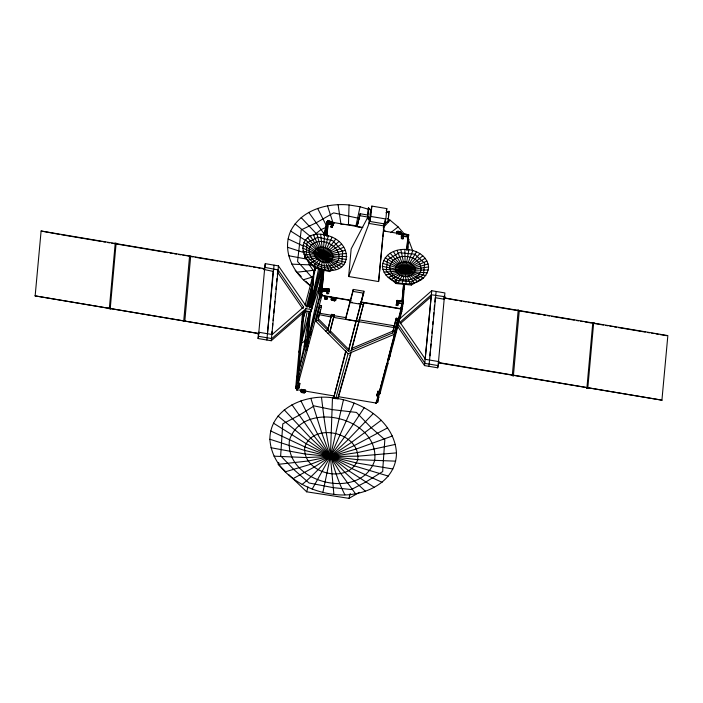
<?xml version="1.0" encoding="UTF-8"?>
<svg xmlns="http://www.w3.org/2000/svg" width="703" height="703" viewBox="0 0 703 703"><rect width="100%" height="100%" fill="white"/><g stroke="black" fill="none" stroke-linecap="round" stroke-linejoin="round"><path stroke-width="1.05" d="M322.51 291.402L322.774 289.205M322.914 290.567L322.888 289.838M326.728 292.193L327.115 293.713L328.617 293.661L329.127 289.996M402.336 234.011L408.698 235.083M403.047 303.722L403.065 303.494M349.048 204.968L360.059 206.761L355.973 225.804L348.46 224.582L349.048 204.968C327.097 202.824 301.165 209.969 290.682 231.076C281.516 251.208 293.705 274.003 310.524 285.796M332.475 397.801L330.401 456.546L333.89 494.332C360.604 498.365 396.351 483.875 396.483 452.881C394.374 420.974 361.685 400.956 332.475 397.801C305.752 393.768 270.014 408.258 269.882 439.243C271.991 471.159 304.671 491.169 333.89 494.332M285.4 471.423L278.309 464.621L278.45 462.495M333.143 269.715L329.479 271.586L314.698 268.028L304.794 257.368L304.935 255.268M319.267 314.689L331.175 316.991M393.944 327.264L394.251 325.805L358.53 319.786M328.688 291.068L329.127 290.321M419.48 280.189L411.299 285.04L395.903 283.52L396.07 281.349M411.299 285.04L411.466 282.87M382.397 266.296C384.444 242.834 425.939 244.459 428.593 266.955C426.545 290.418 385.051 288.792 382.397 266.296C397.169 269.785 412.266 272.043 427.415 272.834M397.116 300.937L397.125 300.304L400.192 301.236M397.169 300.585L396.202 305.313L397.74 305.577L398.399 302.791L398.232 303.309M408.68 235.312C404.972 233.001 400.112 232.21 401.404 238.616L402.942 238.879L403.601 236.094L403.381 236.516M403.531 301.657L403.443 302.29M324.505 234.758L323.02 255.91L321.069 268.792C351.482 278.283 355.173 243.572 328.354 235.769C297.94 226.278 294.249 260.989 321.069 268.792M35.15 295.884L41.108 231.006L264.662 268.66L258.704 333.53L35.15 295.884L258.704 333.53M109.053 308.661L109.158 308.046L109.053 308.661L110.371 308.889L110.476 308.266L110.371 308.889M167.85 252.658L114.958 243.748L115.072 243.133L116.382 243.352L116.276 243.976L116.382 243.352M184.959 321.447L185.065 320.823L184.959 321.447L183.457 320.858M182.885 255.189L190.944 256.244M258.783 332.589L258.238 334.443M273.687 269.187L273.107 271.376L264.143 269.53M264.39 269.231L265.277 263.66L278.441 265.883L306.2 306.192L311.833 307.141L311.614 309.619L305.972 308.67L305.392 310.858L271.253 340.744L258.089 338.53L258.423 334.804M262.201 268.546L264.583 268.95L264.723 267.342L278.072 269.926L303.608 307.018L303.221 308.468M258.089 338.53L259.003 332.624M264.943 267.386L265.277 263.66M267.43 333.802L273.107 271.376M274.056 265.145L266.859 340.006M271.815 334.54L272.105 331.315M272.404 328.081L272.79 323.775M273.089 320.55L273.476 316.245M273.775 313.011L274.161 308.705M274.557 304.408L274.847 301.174M275.242 296.868L275.532 293.643M275.928 289.337L276.217 286.103M276.613 281.798L276.912 278.573M277.298 274.267L277.878 270.655M278.441 265.883L271.253 340.744M296.921 386.615L296.736 388.715L295.638 388.531L302.246 315.849L303.063 312.773M295.638 388.531L296.991 383.425L303.511 311.754M297.518 389.102L297.422 389.91L296.543 389.761L296.771 387.476M299.311 376.94L299.021 380.095L297.923 379.91L304.162 311.359M298.467 379.4L298.09 383.61L296.991 383.425M299.039 388.021L298.028 387.977L298.968 383.205L299.847 383.355L298.907 388.126M299.425 386.562L298.476 386.369L298.626 384.717L299.504 384.866L299.197 387.098L298.204 387.388L298.476 385.297L299.346 385.446M298.476 386.369L298.74 384.277L299.619 384.427L299.355 386.518M298.028 387.977L298.968 383.205M299.083 387.538L299.232 385.885L298.353 385.736M298.784 370.446L304.162 346.535L309.135 311.473M307.756 307.114L311.675 286.42L312.536 277.079L313.635 277.263M300.902 391.808L301.227 389.365L305.62 390.103L305.445 391.966L304.144 392.986L301.947 392.617L300.902 391.808L301.227 389.365M304.162 346.535L305.937 336.28M308.925 306.49L309.329 299.039M302.299 389.893L301.991 392.133L302.65 392.239L302.949 390.007L302.141 390.481M297.923 379.91L305.91 349.822L309.417 311.306M309.707 308.055L311.675 286.42L306.174 307.176M302.949 390.007L302.8 391.659L302.141 391.545L301.947 392.617M308.046 346.078L306.956 345.894L309.707 315.629L322.009 269.284M321.122 268.898L311.912 303.591L310.823 303.406L313.573 273.186L315.181 267.096M312.87 285.567L313.16 282.457M307.58 343.688L307.009 350.006L305.91 349.822M310.515 311.491L307.721 342.976L308.819 343.161M310.902 307.158L314.338 270.277M303.828 390.156L303.678 391.808L304.337 391.914L304.487 390.262L303.678 390.736M311.912 303.591L312.106 301.482M312.035 307.809L312.879 298.573M307.976 340.199L318.459 292.958L322.264 269.196M321.078 292.914L321.166 294.803L320.067 294.619L320.287 282.395M319.9 289.399L320.067 287.527L318.969 287.342L310.48 312.721M306.956 345.894L319.812 297.431L322.378 269.284M325.507 234.907L326.429 224.723L327.528 224.907M307.202 343.108L320.612 292.58L322.721 269.354M325.849 234.978L326.719 225.496L327.809 225.681L326.851 236.217M335.893 398.118L348.082 353.767L315.867 321.245L319.777 305.313M321.359 292.694L320.911 297.615L319.812 297.431M321.842 287.413L322.036 285.304M322.51 280.022L322.703 277.913M323.187 272.632L323.38 270.523M326.693 234.037L326.886 231.937M320.322 297.984L321.71 292.764L323.819 269.539M323.969 269.328L321.526 295.629L350.946 300.585M326.948 236.023L328.204 222.728M321.368 307.422L321.535 305.603L319.777 305.313L315.867 321.245L317.932 320.375L321.368 307.422L319.61 307.132M322.255 295.269L321.93 294.829L322.58 294.68C322.115 296.253 321.956 293.529 322.194 294.961M324.549 298.889L324.935 297.431L327.132 297.8L327.009 299.126L324.549 298.889L324.935 297.431M325.682 331.157L327.747 330.287L331.658 314.364L334.294 314.803L329.918 332.484L327.853 333.354M331.21 299.759L331.535 297.316L331.21 299.759L334.443 300.937L335.603 300.497L335.92 298.054L335.603 300.497M332.299 300.084L332.598 297.844L333.257 297.958L333.108 299.61L332.299 300.084L332.958 300.19L333.257 297.958M327.747 330.287L331.658 314.364M334.136 298.107L333.987 299.759L334.646 299.865L334.795 298.213L333.987 298.687L334.795 298.213M351.175 352.467L338.09 398.487L333.705 397.749L345.797 350.806M384.304 222.851L378.601 281.56L348.653 276.516L351.166 248.88L367.959 216.946M338.09 398.487L338.257 396.668L337.827 399.181M345.735 317.861L353.257 289.425L363.943 291.227L348.372 351.105L356.166 320.542M350.322 300.489L350.147 302.466L360.832 304.267L360.876 303.775L358.741 303.415M353.257 289.425L353.082 291.411L363.767 293.204M360.147 213.747L357.036 226.788L360.147 213.747L367.625 215.004M369.321 222.42L369.602 220.496L367.432 218.299L368.372 207.939L370.806 210.021L369.866 220.382L367.687 218.194L368.636 207.824M359.154 321.464L356.307 320.999L363.811 292.712M369.576 217.201L369.049 223.44L348.653 276.516M369.602 219.318L369.796 217.245M369.602 220.496L369.883 217.385M370.173 214.274L370.551 210.127L368.372 207.939M369.971 217.262L369.593 221.401L384.567 223.923M370.156 215.188L371.852 206.093L386.826 208.615L385.877 218.976L384.023 225.962L369.049 223.44L370.903 216.454L371.852 206.093M351.588 350.217L363.864 302.765L359.558 318.977M378.601 281.56L382.608 239.02M384.479 222.869L384.515 224.978L385.016 223.088L388.118 221.788L389.058 211.418L386.553 212.218M384.515 224.978L384.699 222.913M384.928 221.867L385.121 219.802M388.118 221.788L388.882 211.243M361.527 302.07L401.457 308.793L400.578 308.643L400.675 307.835L401.554 307.984L401.492 308.643L376.386 403.241L375.516 403.091L375.569 402.432L376.492 402.432L376.43 403.1L338.767 396.756M376.131 402.397L376.386 403.241L376.448 402.582L375.516 403.091L375.613 402.292M378.522 392.854L378.636 392.415L377.915 396.114L377.045 395.965L377.212 394.102L377.986 391.193L378.864 391.343L378.442 394.55L377.493 394.357M378.214 395.086L378.363 393.434L377.485 393.285L377.221 395.376L378.1 395.525M377.335 394.937L377.757 392.265L377.045 395.965M377.564 394.401L377.986 391.193M377.915 396.114L378.864 391.343M379.418 393.065L377.678 402.388L376.58 402.204L378.363 393.434M377.678 402.388L377.968 399.216M388.337 359.453L387.951 363.671L386.852 363.486L378.864 393.583L379.963 393.768L380.253 390.596M396.562 234.055L396.879 231.612L398.039 231.173L401.272 232.35L401.105 234.213L396.712 233.475L396.879 231.612M398.039 231.173L397.687 233.897L397.995 231.656M398.496 232.35L398.346 234.002L398.654 231.77L397.836 232.245M399.225 234.152L399.524 231.92L399.374 233.572M400.033 233.686L400.183 232.034L396.729 232.192M400.93 309.223L387.898 359.558L388.996 359.743L390.024 354.022L389.77 356.834L388.671 356.649M317.932 320.375L348.697 351.438L392.608 332.95L396.211 318.187L397.968 318.477L394.058 334.417L348.082 353.767M396.202 305.313L397.019 300.576L399.067 301.279M394.058 334.417L397.968 318.477M402.942 238.879L403.074 237.394M392.608 332.95L396.211 318.187M397.74 305.577L397.872 304.091M400.578 308.643L400.675 307.835C401.606 308.67 401.879 308.046 400.64 307.976M401.044 308.072L400.613 308.494L401.492 308.643L400.938 308.679L401.844 303.081M402.037 300.972L403.575 284.082M406.703 249.706L407.661 239.161L408.759 239.345L407.802 249.89M401.949 303.371L401.378 309.083L360.604 302.211M402.072 301.499L403.724 283.863M406.782 250.268L408.162 235.092M388.996 359.743L401.852 311.28L402.301 306.359M402.494 304.25L402.881 300.032M403.171 296.859L403.548 292.641M403.838 289.469L404.225 285.251M407.45 249.82L407.74 246.656M400.42 314.83L402.652 306.438L404.673 284.267M425.122 359.391L431.378 294.777L444.797 296.701L444.191 298.116M444.577 296.666L444.911 292.94L431.747 290.726L424.559 365.595L437.723 367.81L438.892 361.614L425.508 359.356L399.972 322.273L431.378 294.777M429.902 355.823L430.289 351.518M430.588 348.284L430.983 343.987M431.273 340.753L431.668 336.447M431.958 333.222L432.354 328.916M432.74 324.61L433.039 321.376M433.426 317.071L433.821 312.765M434.111 309.54L434.507 305.234M434.797 302L435.192 297.703L444.182 299.214L444.797 296.701M436.141 291.464L428.944 366.333M437.723 367.81L437.978 365.015M444.024 298.52L444.261 295.972M661.892 400.464L667.85 335.586L444.296 297.94L438.417 362.52L661.971 400.174L438.338 362.81M512.021 375.56C511.925 374.277 512.206 376.474 513.559 375.815L513.665 375.191L513.559 375.815M540.95 314.522L517.935 310.647L518.041 310.023L519.543 310.612M586.618 388.118L586.724 387.502L586.618 388.118L587.928 388.337L588.042 387.722L587.928 388.337M603.482 325.05L592.524 323.204L592.629 322.589L593.947 322.809L593.842 323.433L593.947 322.809M382.827 236.893L384.005 225.18M402.283 234.521L402.327 233.765M396.677 302.518L396.958 300.831M403.091 303.213L401.097 303.336M402.309 234.459L402.195 235.171M396.861 302.527L403.223 303.599L403.469 302.228M325.05 235.066L326.174 227.535M327.835 220.417L333.863 222.693L332.141 227.438L330.691 226.893C334.057 223.071 328.029 224.995 326.886 222.64M333.108 224.811L332.853 225.259L326.895 222.543L327.343 221.252M322.352 291.077C322.853 292.079 327.106 289.531 329.145 290.699M326.965 289.337L327.088 288.828M328.521 289.372L328.767 288.59L329.013 289.118M401.958 235.154L402.09 234.442M408.32 236.226L408.452 235.514M408.619 235.883L408.496 236.595M333.442 398.443L333.863 395.93M408.882 249.714L405.2 270.488L402.107 283.537M327.115 293.713L327.58 291.042L327.246 291.402M307.167 311.438L301.236 343.556L304.663 341.087L305.752 341.271L306.262 339.347M402.186 235.145L401.404 238.616M322.888 492.416L330.401 456.546L343.477 399.717M408.452 235.575L408.707 234.679M408.487 236.533L402.063 235.83M403.25 302.272L403.504 301.376L403.311 302M318.828 267.887L311.587 300.497L312.686 300.682L314.786 291.209M327.703 220.891L327.66 220.628M332.871 225.039C322.202 219.802 326.983 224.442 333.213 224.582M402.002 236.085L408.364 237.157M403.689 234.389L408.584 234.951M408.513 235.303L408.645 234.767M396.8 302.782L403.162 303.854M398.496 301.086L400.49 301.156M41.108 231.006L59.245 234.371M114.958 243.748L115.072 243.133M115.178 243.792L109.378 308.081M116.057 243.932L110.257 308.23M189.335 256.279L189.441 255.655M190.654 256.498L184.845 320.788M183.421 321.192L185.038 321.157M183.755 320.603L189.555 256.314L193.026 256.903M264.108 269.855L264.723 267.342M258.203 334.769L258.818 332.255L272.193 334.514L303.608 307.018M305.084 305.155L312.536 277.079M323.617 235.312L326.429 224.723M313.31 275.998L315.489 267.79M324.206 234.943L326.719 225.496M327.387 225.118L327.95 222.992M301.402 325.155L305.348 310.287M308.327 306.411L308.837 304.496M310.823 303.406L320.023 268.713M298.942 352.177L309.215 313.468L310.313 313.652M311.227 311.077L311.614 309.619M318.459 292.958L319.768 288.01M296.499 379.075L306.772 340.349L305.436 341.737M310.48 335.085L311.324 331.904M297.29 389.163L296.543 389.761L322.088 294.917M296.543 389.761L297.009 389.19M322.071 294.768L321.64 295.198L322.519 295.348L321.895 294.944M297.167 389.067L297.114 389.673M321.965 295.383L322.58 294.68M297.132 389.383L297.22 389.585M298.204 387.388L299.197 387.098M278.309 464.621L278.827 462.662M299.074 386.272L299.847 383.355M319.215 314.346L318.09 318.556L327.914 328.477M319.267 314.979L320.515 309.452M321.025 307.527L321.535 305.603M326.746 299.258L327.132 297.8M304.337 390.85L304.487 390.262M304.144 392.986L305.445 391.966M305.462 390.692L305.62 390.103M332.598 297.844L332.449 298.432L333.108 298.538M332.255 300.568L332.405 299.979L331.368 299.179M334.443 300.937L335.753 299.917M357.168 225.303L360.103 214.239M333.521 317.73L330.085 330.665L348.864 349.619M334.048 315.744L334.294 314.803M353.126 290.91L345.621 319.197L358.205 321.306M359.435 492.364L348.969 498.357L306.693 491.819L308.002 486.907M333.705 397.749L345.911 351.579M359.664 307.352L360.208 305.322M361.008 302.281L363.943 291.227M386.299 210.575L386.826 208.615M358.732 322.097L351.755 348.398L392.775 331.139M400.227 231.551L400.033 232.614L399.374 232.5M401.114 232.93L401.272 232.35M407.318 234.846L407.889 235.154M408.091 235.795L407.942 235.241M408.759 239.345L408.215 241.384L408.469 238.581L407.371 238.396M348.969 498.357L350.27 493.453M376.448 402.582L375.516 403.091M375.973 402.52L376.175 402.784M401.053 308.696L401.554 307.984M376.386 403.241L376.254 402.494M390.587 351.904L391.43 348.732M391.993 346.605L394.242 338.134M394.805 336.016L397.046 327.545M397.608 325.419L399.858 316.948M379.963 393.768L387.951 363.671M444.296 297.94L457.407 300.453M438.25 363.363L438.637 361.904M438.277 364.128L438.892 361.614M517.935 310.647L518.041 310.023M518.155 310.682L512.346 374.971M519.245 310.867L513.445 375.156M592.524 323.204L592.629 322.589M592.743 323.248L586.943 387.538M593.622 323.389L587.822 387.687M328.354 235.769L323.02 255.91L317.334 267.289M296.815 389.559L296.604 389.102L297.017 389.365M338.556 395.622L349.259 357.968M349.848 355.876L351.043 351.693M332.141 227.438L333.046 224.468L327.018 222.192L333.011 224.529L333.512 223.22M327.431 221.744L327.747 220.795M333.661 223.422L333.837 222.842L327.756 220.505M333.784 223.071L333.565 223.703M322.299 289.32L322.677 289.126M314.083 273.08L315.788 267.975M303.696 316.517L305.708 310.664M307.053 306.763L308.055 303.845L309.153 304.03M333.591 223.677L333.196 224.661M412.802 250.549L405.2 270.488L398.188 282.711M319.584 313.266L346.632 317.782M354.163 403.047L330.401 456.546L312.194 489.086M327.185 222.306L326.825 222.983M333.494 223.299L333.793 222.781M304.794 257.368L305.506 255.839M314.698 268.028L315.77 265.734M329.479 271.586L330.542 269.302M330.691 226.893L331.333 225.54M332.088 237.271L323.02 255.91L313.819 265.321M416.501 251.867L405.2 270.488L394.497 281.385M322.598 288.995L328.617 288.915M328.67 291.209L326.913 291.139M364.216 407.678C346.069 435.219 327.993 463.391 302.141 484.455M401.193 308.643L400.947 308.222M335.603 239.24L323.02 255.91L310.638 262.966M419.858 253.634L405.2 270.488L391.132 279.618M383.232 227.631L390.112 220.188L398.126 226.902L404.691 234.415M373.328 413.478L348.266 439.472L330.401 456.546L314.276 467.064L293.037 478.655M313.74 235.329L320.999 229.626L326.174 227.306M338.784 241.595L323.02 255.91L307.888 260.277M422.784 255.804L405.2 270.488L388.205 277.448M305.972 308.67L271.833 338.565L258.669 336.342M400.051 318.485L431.747 290.726M400.2 323.749L430.807 296.956M390.771 232.631L398.126 226.902M381.219 420.262L351.605 442.345L330.401 456.546L310.928 464.191L285.146 471.862M401.492 308.643L400.938 308.679M341.535 244.284L323.02 255.91L305.647 257.351M425.183 258.3L405.2 270.488L385.806 274.961M421.299 279.109L423.118 278.036M387.643 427.837L354.33 445.553L330.401 456.546L308.213 460.983L278.713 464.296M426.985 261.041L405.2 270.488L384.005 272.21M343.776 247.21L323.02 255.91L303.977 254.266M385.956 212.728L389.058 211.418M384.84 222.904L387.933 221.603M407.758 243.22L409.612 242.5L412.749 250.918M392.423 435.965L356.351 448.997L330.401 456.546L306.192 457.548L273.942 456.168M428.136 263.959L405.2 270.488L382.863 269.293M303.318 279.759L313.608 276.674M345.437 250.286L323.02 255.91L302.949 251.129M400.613 308.494L402.107 308.476L402.028 306.587M297.466 389.77L296.587 389.62L334.435 396.026M395.394 444.401L357.607 452.565L330.401 456.546L304.926 453.971L270.963 447.732M428.593 266.955L405.2 270.488L382.643 263.309M346.474 253.431L323.02 255.91L314.303 251.709L302.879 245.039M314.83 270.154L296.754 272.246M396.483 452.881L358.073 456.159L330.401 456.546L304.469 450.386L269.882 439.243M428.355 269.943L405.2 270.488L383.574 260.418M322.334 288.986L328.6 288.775M322.87 290.313L329.127 290.102M322.87 290.524L329.171 290.357M322.8 291.086L329.066 290.875M322.835 291.2L329.092 290.989M322.765 291.42L329.03 291.209M322.501 291.56L328.942 291.35M346.843 256.542L323.02 255.91L305.436 239.828M312.545 264.969L291.824 264.152M395.64 461.159L357.713 459.657L330.401 456.546L304.821 446.88L270.717 430.965M348.46 224.582L340.981 224.362L338.081 204.643M403.46 301.534L397.054 300.541L403.504 301.376M346.544 259.512L323.02 255.91L307.624 237.755M359.637 218.51L333.617 212.886L316.165 222.816L301.209 229.872L297.554 261.516L311.772 277.219M392.907 468.98L356.553 462.969L330.401 456.546L305.981 443.567L273.458 423.153M370.903 216.454L385.877 218.976M359.971 215.724L368.521 217.165M331.544 222.192L362.836 227.464M383.346 230.918L403.847 234.371M406.448 234.723L408.575 235.074M331.763 222.412L333.96 222.781M358.099 226.964L361.307 227.508M459.569 300.814L461.73 301.183M463.892 301.543L466.054 301.912M468.216 302.272L470.377 302.633M472.539 303.002L486.59 305.366M488.752 305.735L516.854 310.462M543.103 314.882L545.256 315.243M547.4 315.612L549.553 315.972M551.697 316.332L574.263 320.129M576.407 320.498L578.56 320.858M580.704 321.218L582.857 321.579M585.001 321.939L591.451 323.029M605.626 325.41L607.77 325.779M609.914 326.139L612.058 326.5M614.194 326.86L616.338 327.22M618.482 327.58L645.275 332.088M647.41 332.449L649.554 332.809M651.699 333.178L653.843 333.538M655.987 333.899L658.131 334.259M660.275 334.619L666.699 335.7M61.389 234.732L101.03 241.401M103.174 241.77L105.318 242.131M107.462 242.491L109.606 242.851M111.751 243.212L113.886 243.572M169.994 253.018L172.147 253.379M174.291 253.748L176.444 254.108M178.588 254.468L180.741 254.829M195.188 257.263L217.886 261.085M220.048 261.454L222.21 261.815M224.371 262.175L247.069 265.998M249.231 266.367L251.393 266.727M253.555 267.096L255.716 267.456M257.878 267.817L260.04 268.186M320.612 292.58L321.71 292.764M401.554 306.253L402.652 306.438M321.666 294.68L322.536 294.829M321.596 295.339L350.735 300.251M333.134 298.195L334.892 298.494M350.191 301.974L352.326 302.334M360.85 304.1L363.697 304.584M400.754 311.095L401.852 311.28M324.812 298.757L327.009 299.126M332.405 299.979L334.602 300.348M396.044 320.006L397.801 320.296M305.392 310.858L311.034 311.807M331.491 316.183L334.127 316.622M333.336 317.352L357.15 321.359M359.312 321.728L393.952 327.563M109.132 308.371L110.45 308.591M438.303 365.622L425.139 363.407L398.003 323.995M297.852 373.961L298.951 374.145M377.81 393.056L378.689 393.205M377.37 393.724L378.249 393.865M377.608 393.917L378.486 394.067M377.212 394.102L378.091 394.251M377.177 395.859L378.056 396.009M377.933 397.098L379.031 397.283M298.801 385.068L299.68 385.218M298.59 385.929L299.469 386.079M304.294 392.397L301.06 391.228M288.687 255.743L307.308 259.196L309.452 264.934L314.724 272.641M425.816 275.532L405.2 270.488L385.174 257.72M345.577 262.272C330.823 258.994 316.324 254.345 302.58 248.018M388.355 476.107L354.628 465.984L330.401 456.546L307.905 440.553L278.01 416.027M360.059 206.761L370.789 209.96M287.439 247.245L304.504 252.772M423.601 277.957L405.2 270.488L387.397 255.294M343.978 264.723L331.711 260.04L323.02 255.91L310.331 236.12M327.185 221.7L333.222 223.976M327.167 221.709L331.746 223.44M327.088 221.937L333.143 224.178M326.807 222.913L332.844 225.188M332.923 222.763L333.398 223.167M382.124 482.311L351.992 468.62L330.401 456.546L310.541 437.925L284.232 409.823M288.107 238.941L303.169 245.988M341.799 266.806C328.292 260.066 315.629 251.683 303.845 242.289M420.833 280.04L405.2 270.488L390.165 253.212M387.353 218.484L390.112 220.188M374.418 487.425L348.723 470.782L330.401 456.546L313.81 435.763L291.947 404.708M290.682 231.076L305.313 240.268M339.092 268.441L323.02 255.91L313.468 234.978M417.591 281.718L405.2 270.488L393.399 251.533M295.075 223.879L310.858 236.814M365.446 491.274L344.927 472.407L330.401 456.546L317.607 434.129L300.919 400.859M389.778 277.887L395.903 283.52M335.955 269.583L323.02 255.91L316.948 234.363M288.555 474.446L306.693 491.819M317.317 234.705L301.165 217.587M295.207 270.365L296.719 271.912M298.23 273.458L301.253 276.551M305.796 281.191L310.331 285.822M383.267 229.152L385.429 231.463M413.988 282.931L405.2 270.488L397.002 250.321M355.498 493.752L340.718 473.462L330.401 456.546L321.825 433.083L310.867 398.381M332.466 270.198L323.02 255.91L320.665 234.284M324.136 233.871L308.758 212.376M397.423 326.174L424.559 365.595M277.492 272.114L302.404 308.292M328.863 288.634L329.171 289.996M400.675 307.835L400.824 308.345M407.977 239.811L409.612 242.5M317.633 208.404L326.544 225.944M328.749 270.268L323.02 255.91L324.909 269.803M344.874 494.78C329.514 464.49 325.524 430.623 321.491 397.353M410.13 283.652L405.2 270.488L400.859 249.6M322.413 291.42L322.255 290.524M327.501 205.803L333.108 223.088M406.132 283.863L405.2 270.488L404.866 249.389M341.939 261.419L341.904 262.904C330.542 273.291 313.107 266.586 306.218 254.31L306.991 242.79L317.984 237.175L332.774 240.725L342.669 251.393L341.939 261.419M325.278 298.142C326.341 300.163 327.062 296.78 325.278 298.142M382.898 467.451L382.713 471.555L365.797 482.012L351.307 489.534L333.081 487.636L309.039 482.979L293.722 469.455L280.646 455.808L282.782 423.847L299.214 415.227L314.171 405.912L331.93 409.577L356.456 412.424L371.289 427.793L384.831 439.647L382.898 467.451M389.796 265.919C388.618 281.947 416.738 285.286 420.956 270.444C422.134 254.416 394.014 251.076 389.796 265.919M395.613 267.878C394.884 277.826 412.345 279.908 414.972 270.69C415.693 260.734 398.232 258.66 395.613 267.878M335.12 397.863L335.059 398.539L336.368 398.768L336.438 398.083L335.12 397.863M289.478 439.99C284.012 482.636 360.709 502.083 374.646 460.579C380.103 417.942 303.415 398.487 289.478 439.99M309.144 248.809C306.956 263.493 333.064 273.608 338.916 258.678C341.104 243.985 314.997 233.871 309.144 248.809M314.303 251.709C312.949 260.831 329.162 267.114 332.791 257.834C334.153 248.713 317.941 242.438 314.303 251.709M304.821 446.88C301.666 473.506 348.785 485.342 357.713 459.657C360.867 433.039 313.758 421.202 304.821 446.88M387.529 259.688L386.211 271.103L396.158 280.269L411.554 281.78L423.373 274.785L424.691 263.353L414.744 254.205L399.348 252.676L387.529 259.688"/></g></svg>
